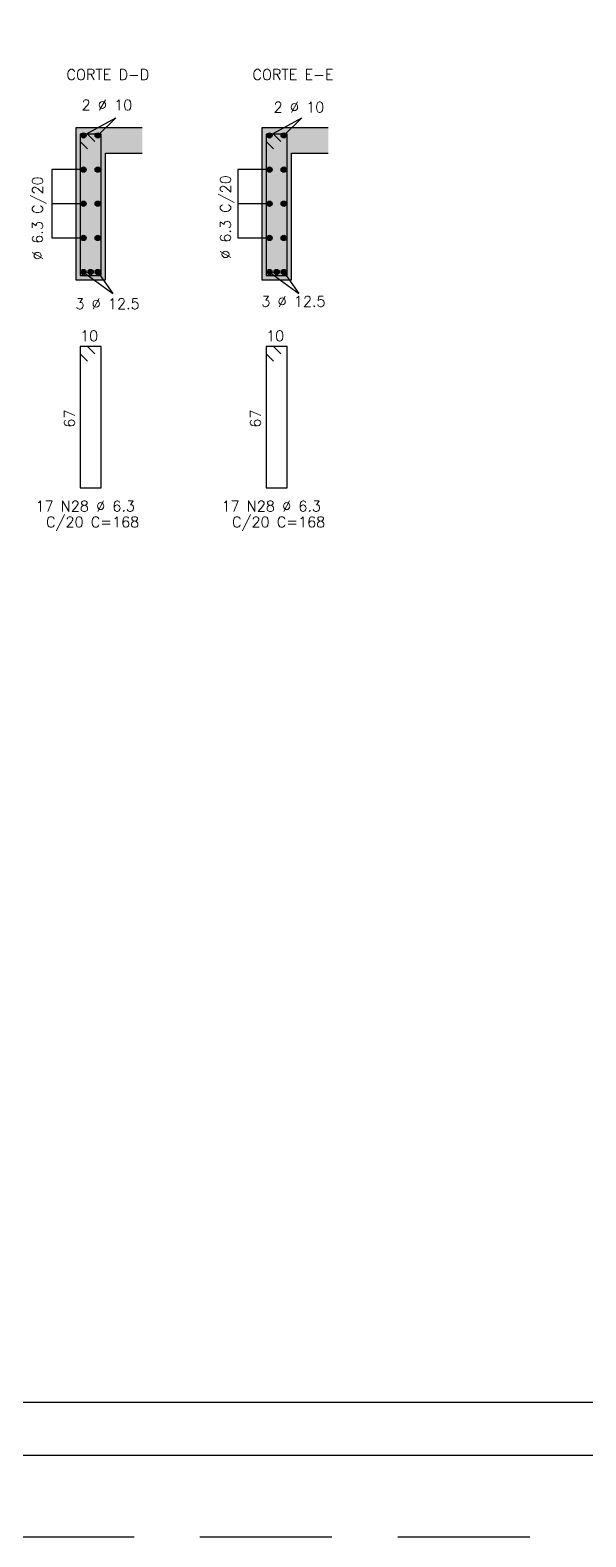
# Model space of a CAD drawing. Extents: x -1.9 to 86, y -1.6 to 60.9.
# Drawn here: x 54.83 to 65.36, y -1.55 to 27.01 of the extents above; entities that cross this region are included whole.
import ezdxf

# ---------------------------------------------------------------- set-up
doc = ezdxf.new("R2010")
doc.units = 0
doc.header["$MEASUREMENT"] = 0
doc.linetypes.add('HIDDEN', pattern=[0.375, 0.25, -0.125])
doc.layers.get('0').update_dxf_attribs({"linetype": 'CONTINUOUS'})
doc.layers.get('Defpoints').update_dxf_attribs({"linetype": 'CONTINUOUS'})
for name, color, linetype in [('ARQ_FOLHA', 7, 'CONTINUOUS'), ('PENA_01', 1, 'CONTINUOUS'), ('PENA_03', 3, 'CONTINUOUS'), ('PENA_04', 4, 'CONTINUOUS'), ('PENA_05', 5, 'CONTINUOUS'), ('PENA_10', 253, 'CONTINUOUS')]:
    doc.layers.add(name, color=color, linetype=linetype)
doc.styles.get("Standard").update_dxf_attribs({"font": 'ROMANS.SHX'})

# ---------------------------------------------------------------- blocks, each defined once
blk = doc.blocks.new('FOLHA A1 - 841 X 594')
at = {"layer": 'ARQ_FOLHA', "color": 1}
for points in [[(-841, 0), (0, 0), (0, 594), (-841, 594)], [(-816, 10), (-10, 10), (-10, 584), (-816, 584)]]:
    blk.add_lwpolyline(points, close=True, dxfattribs=at)
at = {"layer": 'Defpoints', "color": 8, "linetype": 'HIDDEN', "ltscale": 100}
blk.add_lwpolyline([(-860.5, 609.5), (-860.5, -15.5), (19.5, -15.5), (19.5, 609.5)], close=True, dxfattribs=at)
blk = doc.blocks.new('*U24')
blk.add_blockref('FOLHA A1 - 841 X 594', (0, 0))

msp = doc.modelspace()

# ---------------------------------------------------------------- linework, layer by layer
at = {"layer": 'PENA_01', "linetype": 'Continuous'}
for p, q in [((55.842286, 25.011705), (56.45577, 25.345961)), ((56.112286, 25.011705), (56.45577, 25.345961)), ((59.366675, 25.011705), (59.980158, 25.345961)), ((59.636675, 25.011705), (59.980158, 25.345961)), ((55.842286, 24.364205), (55.242286, 24.364205)), ((55.242286, 24.364205), (55.242286, 23.069205)), ((59.366675, 24.364205), (58.766675, 24.364205)), ((58.766675, 24.364205), (58.766675, 23.069205)), ((55.842286, 23.716705), (55.242286, 23.716705)), ((59.366675, 23.716705), (58.766675, 23.716705)), ((55.242286, 23.069205), (55.842286, 23.069205)), ((58.766675, 23.069205), (59.366675, 23.069205)), ((55.842286, 22.421705), (56.398206, 22.013067)), ((56.112286, 22.421705), (56.398206, 22.013067)), ((59.366675, 22.421705), (59.922595, 22.013067)), ((59.636675, 22.421705), (59.922595, 22.013067))]:
    msp.add_line(p, q, dxfattribs=at)
at = {"layer": 'PENA_03', "linetype": 'Continuous'}
for p, q in [((55.697286, 25.156705), (55.697286, 22.276705)), ((56.957286, 25.156705), (55.697286, 25.156705)), ((60.481675, 25.156705), (59.221675, 25.156705)), ((59.221675, 25.156705), (59.221675, 22.276705)), ((56.257286, 22.276705), (56.257286, 24.676705)), ((56.257286, 24.676705), (56.957286, 24.676705)), ((59.781675, 24.676705), (60.481675, 24.676705)), ((59.781675, 22.276705), (59.781675, 24.676705)), ((55.697286, 22.276705), (56.257286, 22.276705)), ((59.221675, 22.276705), (59.781675, 22.276705))]:
    msp.add_line(p, q, dxfattribs=at)
for centre in [(55.842286, 25.011705), (55.842286, 25.011705), (56.112286, 25.011705), (56.112286, 25.011705), (59.366675, 25.011705), (59.636675, 25.011705), (55.842286, 24.364205), (56.112286, 24.364205), (59.366675, 24.364205), (59.636675, 24.364205), (55.842286, 23.716705), (56.112286, 23.716705), (59.366675, 23.716705), (59.636675, 23.716705), (55.842286, 23.069205), (56.112286, 23.069205), (59.366675, 23.069205), (59.636675, 23.069205), (55.842286, 22.421705), (55.842286, 22.421705), (55.977286, 22.421705), (56.112286, 22.421705), (56.112286, 22.421705), (59.366675, 22.421705), (59.366675, 22.421705), (59.501675, 22.421705), (59.501675, 22.421705), (59.636675, 22.421705), (59.636675, 22.421705)]:
    msp.add_circle(centre, 0.05, dxfattribs=at)
for points in [[(55.892286, 25.011705), (55.817286, 25.055006), (55.795301, 25.028806)], [(55.892286, 25.011705), (55.817286, 25.055006), (55.795301, 25.028806)], [(55.892286, 25.011705), (55.795301, 25.028806), (55.795301, 24.994604)], [(55.892286, 25.011705), (55.795301, 25.028806), (55.795301, 24.994604)], [(55.892286, 25.011705), (55.795301, 24.994604), (55.817286, 24.968403)], [(55.892286, 25.011705), (55.795301, 24.994604), (55.817286, 24.968403)], [(55.892286, 25.011705), (55.850968, 25.060945), (55.817286, 25.055006)], [(55.892286, 25.011705), (55.850968, 25.060945), (55.817286, 25.055006)], [(55.892286, 25.011705), (55.817286, 24.968403), (55.850968, 24.962464)], [(55.892286, 25.011705), (55.817286, 24.968403), (55.850968, 24.962464)], [(55.892286, 25.011705), (55.880588, 25.043844), (55.850968, 25.060945)], [(55.892286, 25.011705), (55.880588, 25.043844), (55.850968, 25.060945)], [(55.892286, 25.011705), (55.850968, 24.962464), (55.880588, 24.979565)], [(55.892286, 25.011705), (55.850968, 24.962464), (55.880588, 24.979565)], [(55.892286, 25.011705), (55.880588, 24.979565), (55.892286, 25.011705)], [(55.892286, 25.011705), (55.880588, 24.979565), (55.892286, 25.011705)], [(56.162286, 25.011705), (56.087286, 25.055006), (56.065301, 25.028806)], [(56.162286, 25.011705), (56.087286, 25.055006), (56.065301, 25.028806)], [(56.162286, 25.011705), (56.065301, 25.028806), (56.065301, 24.994604)], [(56.162286, 25.011705), (56.065301, 25.028806), (56.065301, 24.994604)], [(56.162286, 25.011705), (56.065301, 24.994604), (56.087286, 24.968403)], [(56.162286, 25.011705), (56.065301, 24.994604), (56.087286, 24.968403)], [(56.162286, 25.011705), (56.120968, 25.060945), (56.087286, 25.055006)], [(56.162286, 25.011705), (56.120968, 25.060945), (56.087286, 25.055006)], [(56.162286, 25.011705), (56.087286, 24.968403), (56.120968, 24.962464)], [(56.162286, 25.011705), (56.087286, 24.968403), (56.120968, 24.962464)], [(56.162286, 25.011705), (56.150588, 25.043844), (56.120968, 25.060945)], [(56.162286, 25.011705), (56.150588, 25.043844), (56.120968, 25.060945)], [(56.162286, 25.011705), (56.120968, 24.962464), (56.150588, 24.979565)], [(56.162286, 25.011705), (56.120968, 24.962464), (56.150588, 24.979565)], [(56.162286, 25.011705), (56.150588, 24.979565), (56.162286, 25.011705)], [(56.162286, 25.011705), (56.150588, 24.979565), (56.162286, 25.011705)], [(59.416675, 25.011705), (59.341675, 25.055006), (59.31969, 25.028806)], [(59.416675, 25.011705), (59.31969, 25.028806), (59.31969, 24.994604)], [(59.416675, 25.011705), (59.31969, 24.994604), (59.341675, 24.968403)], [(59.416675, 25.011705), (59.375357, 25.060945), (59.341675, 25.055006)], [(59.416675, 25.011705), (59.341675, 24.968403), (59.375357, 24.962464)], [(59.416675, 25.011705), (59.404977, 25.043844), (59.375357, 25.060945)], [(59.416675, 25.011705), (59.375357, 24.962464), (59.404977, 24.979565)], [(59.416675, 25.011705), (59.404977, 24.979565), (59.416675, 25.011705)], [(59.686675, 25.011705), (59.611675, 25.055006), (59.58969, 25.028806)], [(59.686675, 25.011705), (59.58969, 25.028806), (59.58969, 24.994604)], [(59.686675, 25.011705), (59.58969, 24.994604), (59.611675, 24.968403)], [(59.686675, 25.011705), (59.645357, 25.060945), (59.611675, 25.055006)], [(59.686675, 25.011705), (59.611675, 24.968403), (59.645357, 24.962464)], [(59.686675, 25.011705), (59.674977, 25.043844), (59.645357, 25.060945)], [(59.686675, 25.011705), (59.645357, 24.962464), (59.674977, 24.979565)], [(59.686675, 25.011705), (59.674977, 24.979565), (59.686675, 25.011705)], [(55.892286, 24.364205), (55.817286, 24.407506), (55.795301, 24.381306)], [(55.892286, 24.364205), (55.795301, 24.381306), (55.795301, 24.347104)], [(55.892286, 24.364205), (55.795301, 24.347104), (55.817286, 24.320903)], [(55.892286, 24.364205), (55.850968, 24.413445), (55.817286, 24.407506)], [(55.892286, 24.364205), (55.817286, 24.320903), (55.850968, 24.314964)], [(55.892286, 24.364205), (55.880588, 24.396344), (55.850968, 24.413445)], [(55.892286, 24.364205), (55.850968, 24.314964), (55.880588, 24.332065)], [(55.892286, 24.364205), (55.880588, 24.332065), (55.892286, 24.364205)], [(56.162286, 24.364205), (56.087286, 24.407506), (56.065301, 24.381306)], [(56.162286, 24.364205), (56.065301, 24.381306), (56.065301, 24.347104)], [(56.162286, 24.364205), (56.065301, 24.347104), (56.087286, 24.320903)], [(56.162286, 24.364205), (56.120968, 24.413445), (56.087286, 24.407506)], [(56.162286, 24.364205), (56.087286, 24.320903), (56.120968, 24.314964)], [(56.162286, 24.364205), (56.150588, 24.396344), (56.120968, 24.413445)], [(56.162286, 24.364205), (56.120968, 24.314964), (56.150588, 24.332065)], [(56.162286, 24.364205), (56.150588, 24.332065), (56.162286, 24.364205)], [(59.416675, 24.364205), (59.341675, 24.407506), (59.31969, 24.381306)], [(59.416675, 24.364205), (59.31969, 24.381306), (59.31969, 24.347104)], [(59.416675, 24.364205), (59.31969, 24.347104), (59.341675, 24.320903)], [(59.416675, 24.364205), (59.375357, 24.413445), (59.341675, 24.407506)], [(59.416675, 24.364205), (59.341675, 24.320903), (59.375357, 24.314964)], [(59.416675, 24.364205), (59.404977, 24.396344), (59.375357, 24.413445)], [(59.416675, 24.364205), (59.375357, 24.314964), (59.404977, 24.332065)], [(59.416675, 24.364205), (59.404977, 24.332065), (59.416675, 24.364205)], [(59.686675, 24.364205), (59.611675, 24.407506), (59.58969, 24.381306)], [(59.686675, 24.364205), (59.58969, 24.381306), (59.58969, 24.347104)], [(59.686675, 24.364205), (59.58969, 24.347104), (59.611675, 24.320903)], [(59.686675, 24.364205), (59.645357, 24.413445), (59.611675, 24.407506)], [(59.686675, 24.364205), (59.611675, 24.320903), (59.645357, 24.314964)], [(59.686675, 24.364205), (59.674977, 24.396344), (59.645357, 24.413445)], [(59.686675, 24.364205), (59.645357, 24.314964), (59.674977, 24.332065)], [(59.686675, 24.364205), (59.674977, 24.332065), (59.686675, 24.364205)], [(55.892286, 23.716705), (55.817286, 23.760006), (55.795301, 23.733806)], [(55.892286, 23.716705), (55.795301, 23.733806), (55.795301, 23.699604)], [(55.892286, 23.716705), (55.795301, 23.699604), (55.817286, 23.673403)], [(55.892286, 23.716705), (55.850968, 23.765945), (55.817286, 23.760006)], [(55.892286, 23.716705), (55.817286, 23.673403), (55.850968, 23.667464)], [(55.892286, 23.716705), (55.880588, 23.748844), (55.850968, 23.765945)], [(55.892286, 23.716705), (55.850968, 23.667464), (55.880588, 23.684565)], [(55.892286, 23.716705), (55.880588, 23.684565), (55.892286, 23.716705)], [(56.162286, 23.716705), (56.087286, 23.760006), (56.065301, 23.733806)], [(56.162286, 23.716705), (56.065301, 23.733806), (56.065301, 23.699604)], [(56.162286, 23.716705), (56.065301, 23.699604), (56.087286, 23.673403)], [(56.162286, 23.716705), (56.120968, 23.765945), (56.087286, 23.760006)], [(56.162286, 23.716705), (56.087286, 23.673403), (56.120968, 23.667464)], [(56.162286, 23.716705), (56.150588, 23.748844), (56.120968, 23.765945)], [(56.162286, 23.716705), (56.120968, 23.667464), (56.150588, 23.684565)], [(56.162286, 23.716705), (56.150588, 23.684565), (56.162286, 23.716705)], [(59.416675, 23.716705), (59.341675, 23.760006), (59.31969, 23.733806)], [(59.416675, 23.716705), (59.31969, 23.733806), (59.31969, 23.699604)], [(59.416675, 23.716705), (59.31969, 23.699604), (59.341675, 23.673403)], [(59.416675, 23.716705), (59.375357, 23.765945), (59.341675, 23.760006)], [(59.416675, 23.716705), (59.341675, 23.673403), (59.375357, 23.667464)], [(59.416675, 23.716705), (59.404977, 23.748844), (59.375357, 23.765945)], [(59.416675, 23.716705), (59.375357, 23.667464), (59.404977, 23.684565)], [(59.416675, 23.716705), (59.404977, 23.684565), (59.416675, 23.716705)], [(59.686675, 23.716705), (59.611675, 23.760006), (59.58969, 23.733806)], [(59.686675, 23.716705), (59.58969, 23.733806), (59.58969, 23.699604)], [(59.686675, 23.716705), (59.58969, 23.699604), (59.611675, 23.673403)], [(59.686675, 23.716705), (59.645357, 23.765945), (59.611675, 23.760006)], [(59.686675, 23.716705), (59.611675, 23.673403), (59.645357, 23.667464)], [(59.686675, 23.716705), (59.674977, 23.748844), (59.645357, 23.765945)], [(59.686675, 23.716705), (59.645357, 23.667464), (59.674977, 23.684565)], [(59.686675, 23.716705), (59.674977, 23.684565), (59.686675, 23.716705)], [(55.892286, 23.069205), (55.817286, 23.112506), (55.795301, 23.086306)], [(55.892286, 23.069205), (55.795301, 23.086306), (55.795301, 23.052104)], [(55.892286, 23.069205), (55.795301, 23.052104), (55.817286, 23.025903)], [(55.892286, 23.069205), (55.850968, 23.118445), (55.817286, 23.112506)], [(55.892286, 23.069205), (55.817286, 23.025903), (55.850968, 23.019964)], [(55.892286, 23.069205), (55.880588, 23.101344), (55.850968, 23.118445)], [(55.892286, 23.069205), (55.850968, 23.019964), (55.880588, 23.037065)], [(55.892286, 23.069205), (55.880588, 23.037065), (55.892286, 23.069205)], [(56.162286, 23.069205), (56.087286, 23.112506), (56.065301, 23.086306)], [(56.162286, 23.069205), (56.065301, 23.086306), (56.065301, 23.052104)], [(56.162286, 23.069205), (56.065301, 23.052104), (56.087286, 23.025903)], [(56.162286, 23.069205), (56.120968, 23.118445), (56.087286, 23.112506)], [(56.162286, 23.069205), (56.087286, 23.025903), (56.120968, 23.019964)], [(56.162286, 23.069205), (56.150588, 23.101344), (56.120968, 23.118445)], [(56.162286, 23.069205), (56.120968, 23.019964), (56.150588, 23.037065)], [(56.162286, 23.069205), (56.150588, 23.037065), (56.162286, 23.069205)], [(59.416675, 23.069205), (59.341675, 23.112506), (59.31969, 23.086306)], [(59.416675, 23.069205), (59.31969, 23.086306), (59.31969, 23.052104)], [(59.416675, 23.069205), (59.31969, 23.052104), (59.341675, 23.025903)], [(59.416675, 23.069205), (59.375357, 23.118445), (59.341675, 23.112506)], [(59.416675, 23.069205), (59.341675, 23.025903), (59.375357, 23.019964)], [(59.416675, 23.069205), (59.404977, 23.101344), (59.375357, 23.118445)], [(59.416675, 23.069205), (59.375357, 23.019964), (59.404977, 23.037065)], [(59.416675, 23.069205), (59.404977, 23.037065), (59.416675, 23.069205)], [(59.686675, 23.069205), (59.611675, 23.112506), (59.58969, 23.086306)], [(59.686675, 23.069205), (59.58969, 23.086306), (59.58969, 23.052104)], [(59.686675, 23.069205), (59.58969, 23.052104), (59.611675, 23.025903)], [(59.686675, 23.069205), (59.645357, 23.118445), (59.611675, 23.112506)], [(59.686675, 23.069205), (59.611675, 23.025903), (59.645357, 23.019964)], [(59.686675, 23.069205), (59.674977, 23.101344), (59.645357, 23.118445)], [(59.686675, 23.069205), (59.645357, 23.019964), (59.674977, 23.037065)], [(59.686675, 23.069205), (59.674977, 23.037065), (59.686675, 23.069205)], [(55.892286, 22.421705), (55.817286, 22.465006), (55.795301, 22.438806)], [(55.892286, 22.421705), (55.817286, 22.465006), (55.795301, 22.438806)], [(55.892286, 22.421705), (55.795301, 22.438806), (55.795301, 22.404604)], [(55.892286, 22.421705), (55.795301, 22.438806), (55.795301, 22.404604)], [(55.892286, 22.421705), (55.795301, 22.404604), (55.817286, 22.378403)], [(55.892286, 22.421705), (55.795301, 22.404604), (55.817286, 22.378403)], [(55.892286, 22.421705), (55.850968, 22.470945), (55.817286, 22.465006)], [(55.892286, 22.421705), (55.850968, 22.470945), (55.817286, 22.465006)], [(55.892286, 22.421705), (55.817286, 22.378403), (55.850968, 22.372464)], [(55.892286, 22.421705), (55.817286, 22.378403), (55.850968, 22.372464)], [(55.892286, 22.421705), (55.880588, 22.453844), (55.850968, 22.470945)], [(55.892286, 22.421705), (55.880588, 22.453844), (55.850968, 22.470945)], [(55.892286, 22.421705), (55.850968, 22.372464), (55.880588, 22.389565)], [(55.892286, 22.421705), (55.850968, 22.372464), (55.880588, 22.389565)], [(55.892286, 22.421705), (55.880588, 22.389565), (55.892286, 22.421705)], [(55.892286, 22.421705), (55.880588, 22.389565), (55.892286, 22.421705)], [(56.027286, 22.421705), (55.952286, 22.465006), (55.930301, 22.438806)], [(56.027286, 22.421705), (55.930301, 22.438806), (55.930301, 22.404604)], [(56.027286, 22.421705), (55.930301, 22.404604), (55.952286, 22.378403)], [(56.027286, 22.421705), (55.985968, 22.470945), (55.952286, 22.465006)], [(56.027286, 22.421705), (55.952286, 22.378403), (55.985968, 22.372464)], [(56.027286, 22.421705), (56.015588, 22.453844), (55.985968, 22.470945)], [(56.027286, 22.421705), (55.985968, 22.372464), (56.015588, 22.389565)], [(56.027286, 22.421705), (56.015588, 22.389565), (56.027286, 22.421705)], [(56.162286, 22.421705), (56.087286, 22.465006), (56.065301, 22.438806)], [(56.162286, 22.421705), (56.087286, 22.465006), (56.065301, 22.438806)], [(56.162286, 22.421705), (56.065301, 22.438806), (56.065301, 22.404604)], [(56.162286, 22.421705), (56.065301, 22.438806), (56.065301, 22.404604)], [(56.162286, 22.421705), (56.065301, 22.404604), (56.087286, 22.378403)], [(56.162286, 22.421705), (56.065301, 22.404604), (56.087286, 22.378403)], [(56.162286, 22.421705), (56.120968, 22.470945), (56.087286, 22.465006)], [(56.162286, 22.421705), (56.120968, 22.470945), (56.087286, 22.465006)], [(56.162286, 22.421705), (56.087286, 22.378403), (56.120968, 22.372464)], [(56.162286, 22.421705), (56.087286, 22.378403), (56.120968, 22.372464)], [(56.162286, 22.421705), (56.150588, 22.453844), (56.120968, 22.470945)], [(56.162286, 22.421705), (56.150588, 22.453844), (56.120968, 22.470945)], [(56.162286, 22.421705), (56.120968, 22.372464), (56.150588, 22.389565)], [(56.162286, 22.421705), (56.120968, 22.372464), (56.150588, 22.389565)], [(56.162286, 22.421705), (56.150588, 22.389565), (56.162286, 22.421705)], [(56.162286, 22.421705), (56.150588, 22.389565), (56.162286, 22.421705)], [(59.416675, 22.421705), (59.341675, 22.465006), (59.31969, 22.438806)], [(59.416675, 22.421705), (59.341675, 22.465006), (59.31969, 22.438806)], [(59.416675, 22.421705), (59.31969, 22.438806), (59.31969, 22.404604)], [(59.416675, 22.421705), (59.31969, 22.438806), (59.31969, 22.404604)], [(59.416675, 22.421705), (59.31969, 22.404604), (59.341675, 22.378403)], [(59.416675, 22.421705), (59.31969, 22.404604), (59.341675, 22.378403)], [(59.416675, 22.421705), (59.375357, 22.470945), (59.341675, 22.465006)], [(59.416675, 22.421705), (59.375357, 22.470945), (59.341675, 22.465006)], [(59.416675, 22.421705), (59.341675, 22.378403), (59.375357, 22.372464)], [(59.416675, 22.421705), (59.341675, 22.378403), (59.375357, 22.372464)], [(59.416675, 22.421705), (59.404977, 22.453844), (59.375357, 22.470945)], [(59.416675, 22.421705), (59.404977, 22.453844), (59.375357, 22.470945)], [(59.416675, 22.421705), (59.375357, 22.372464), (59.404977, 22.389565)], [(59.416675, 22.421705), (59.375357, 22.372464), (59.404977, 22.389565)], [(59.416675, 22.421705), (59.404977, 22.389565), (59.416675, 22.421705)], [(59.416675, 22.421705), (59.404977, 22.389565), (59.416675, 22.421705)], [(59.551675, 22.421705), (59.476675, 22.465006), (59.45469, 22.438806)], [(59.551675, 22.421705), (59.476675, 22.465006), (59.45469, 22.438806)], [(59.551675, 22.421705), (59.45469, 22.438806), (59.45469, 22.404604)], [(59.551675, 22.421705), (59.45469, 22.438806), (59.45469, 22.404604)], [(59.551675, 22.421705), (59.45469, 22.404604), (59.476675, 22.378403)], [(59.551675, 22.421705), (59.45469, 22.404604), (59.476675, 22.378403)], [(59.551675, 22.421705), (59.510357, 22.470945), (59.476675, 22.465006)], [(59.551675, 22.421705), (59.510357, 22.470945), (59.476675, 22.465006)], [(59.551675, 22.421705), (59.476675, 22.378403), (59.510357, 22.372464)], [(59.551675, 22.421705), (59.476675, 22.378403), (59.510357, 22.372464)], [(59.551675, 22.421705), (59.539977, 22.453844), (59.510357, 22.470945)], [(59.551675, 22.421705), (59.539977, 22.453844), (59.510357, 22.470945)], [(59.551675, 22.421705), (59.510357, 22.372464), (59.539977, 22.389565)], [(59.551675, 22.421705), (59.510357, 22.372464), (59.539977, 22.389565)], [(59.551675, 22.421705), (59.539977, 22.389565), (59.551675, 22.421705)], [(59.551675, 22.421705), (59.539977, 22.389565), (59.551675, 22.421705)], [(59.686675, 22.421705), (59.611675, 22.465006), (59.58969, 22.438806)], [(59.686675, 22.421705), (59.611675, 22.465006), (59.58969, 22.438806)], [(59.686675, 22.421705), (59.58969, 22.438806), (59.58969, 22.404604)], [(59.686675, 22.421705), (59.58969, 22.438806), (59.58969, 22.404604)], [(59.686675, 22.421705), (59.58969, 22.404604), (59.611675, 22.378403)], [(59.686675, 22.421705), (59.58969, 22.404604), (59.611675, 22.378403)], [(59.686675, 22.421705), (59.645357, 22.470945), (59.611675, 22.465006)], [(59.686675, 22.421705), (59.645357, 22.470945), (59.611675, 22.465006)], [(59.686675, 22.421705), (59.611675, 22.378403), (59.645357, 22.372464)], [(59.686675, 22.421705), (59.611675, 22.378403), (59.645357, 22.372464)], [(59.686675, 22.421705), (59.674977, 22.453844), (59.645357, 22.470945)], [(59.686675, 22.421705), (59.674977, 22.453844), (59.645357, 22.470945)], [(59.686675, 22.421705), (59.645357, 22.372464), (59.674977, 22.389565)], [(59.686675, 22.421705), (59.645357, 22.372464), (59.674977, 22.389565)], [(59.686675, 22.421705), (59.674977, 22.389565), (59.686675, 22.421705)], [(59.686675, 22.421705), (59.674977, 22.389565), (59.686675, 22.421705)]]:
    msp.add_solid(points, dxfattribs=at)
at = {"layer": 'PENA_04', "linetype": 'Continuous'}
for p, q in [((55.917286, 25.036705), (55.777286, 25.036705)), ((55.777286, 25.036705), (55.777286, 22.356705)), ((56.177286, 25.036705), (55.777286, 25.036705)), ((55.777286, 25.036705), (55.777286, 24.896705)), ((55.777286, 24.896705), (55.917286, 24.756705)), ((56.057286, 24.896705), (55.917286, 25.036705)), ((56.177286, 22.356705), (56.177286, 25.036705)), ((59.441675, 25.036705), (59.301675, 25.036705)), ((59.301675, 25.036705), (59.301675, 22.356705)), ((59.701675, 25.036705), (59.301675, 25.036705)), ((59.301675, 25.036705), (59.301675, 24.896705)), ((59.301675, 24.896705), (59.441675, 24.756705)), ((59.581675, 24.896705), (59.441675, 25.036705)), ((59.701675, 22.356705), (59.701675, 25.036705)), ((55.777286, 22.356705), (56.177286, 22.356705)), ((59.301675, 22.356705), (59.701675, 22.356705))]:
    msp.add_line(p, q, dxfattribs=at)
at = {"layer": 'PENA_05', "linetype": 'Continuous'}
for p, q in [((55.917286, 21.013821), (55.777286, 21.013821)), ((55.777286, 21.013821), (55.777286, 18.333821)), ((56.177286, 21.013821), (55.777286, 21.013821)), ((55.777286, 21.013821), (55.777286, 20.873821)), ((55.777286, 20.873821), (55.917286, 20.733821)), ((56.057286, 20.873821), (55.917286, 21.013821)), ((56.177286, 18.333821), (56.177286, 21.013821)), ((59.441675, 21.013821), (59.301675, 21.013821)), ((59.301675, 21.013821), (59.301675, 18.333821)), ((59.701675, 21.013821), (59.301675, 21.013821)), ((59.301675, 21.013821), (59.301675, 20.873821)), ((59.301675, 20.873821), (59.441675, 20.733821)), ((59.581675, 20.873821), (59.441675, 21.013821)), ((59.701675, 18.333821), (59.701675, 21.013821)), ((55.777286, 18.333821), (56.177286, 18.333821)), ((59.301675, 18.333821), (59.701675, 18.333821))]:
    msp.add_line(p, q, dxfattribs=at)
at = {"layer": 'PENA_10', "linetype": 'Continuous'}
for points in [[(55.697286, 22.276705), (56.257286, 22.276705), (55.697286, 25.156705)], [(56.257286, 22.276705), (56.257286, 24.676705), (55.697286, 25.156705)], [(55.697286, 25.156705), (56.257286, 24.676705), (56.957286, 25.156705)], [(56.257286, 24.676705), (56.957286, 24.676705), (56.957286, 25.156705)], [(59.221675, 22.276705), (59.781675, 22.276705), (59.221675, 25.156705)], [(59.781675, 22.276705), (59.781675, 24.676705), (59.221675, 25.156705)], [(59.221675, 25.156705), (59.781675, 24.676705), (60.481675, 25.156705)], [(59.781675, 24.676705), (60.481675, 24.676705), (60.481675, 25.156705)]]:
    msp.add_solid(points, dxfattribs=at)

# ---------------------------------------------------------------- block references
at = {"xscale": 0.09999999999999938, "yscale": 0.09999999999999938, "zscale": 0.09999999999999938}
msp.add_blockref('*U24', (84.1, -0.001249), dxfattribs=at)

# ---------------------------------------------------------------- texts
at = {"layer": 'PENA_03', "linetype": 'Continuous'}
for s, p in [('CORTE D-D', (55.520781, 26.065187)), ('CORTE E-E', (59.045169, 26.065187)), ('2 %%c 10', (55.806639, 25.489734)), ('2 %%c 10', (59.445129, 25.447961)), ('3 %%c 12.5', (55.689253, 21.721722)), ('3 %%c 12.5', (59.212185, 21.766071)), ('10', (55.777286, 21.113821)), ('10', (59.301675, 21.113821)), ('17 N28 %%c 6.3', (54.932794, 17.885745)), ('17 N28 %%c 6.3', (58.457183, 17.885745)), ('C/20 C=168', (55.132794, 17.585745)), ('C/20 C=168', (58.657183, 17.585745))]:
    msp.add_text(s, height=0.2, dxfattribs=at).set_placement(p)
for s, p in [('%%c 6.3 C/20', (55.071656, 22.649497)), ('%%c 6.3 C/20', (58.633255, 22.670925)), ('67', (55.677286, 19.473821)), ('67', (59.201675, 19.473821))]:
    msp.add_text(s, height=0.2, rotation=90, dxfattribs=at).set_placement(p)

doc.saveas('drawing.dxf')
